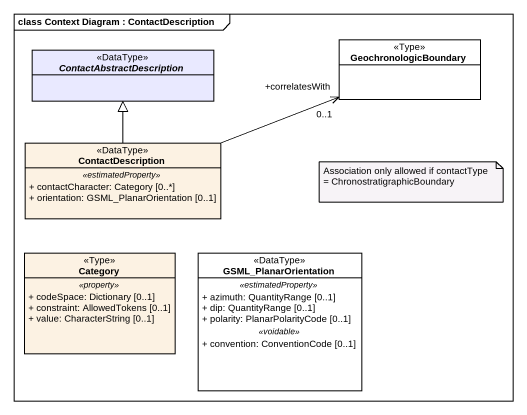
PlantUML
@startuml
mainframe class Context Diagram : ContactDescription
hide circle
hide empty members
skinparam classAttributeIconSize 0
abstract class ContactAbstractDescription <<DataType>> #E9E9FF
class GeochronologicBoundary <<Type>> #FFFFFF
class ContactDescription <<DataType>> #FCF2E3 {
  .. <<estimatedProperty>> ..
  + contactCharacter: Category [0..*]
  + orientation: GSML_PlanarOrientation [0..1]
}
class Category <<Type>> {
  .. <<property>> ..
  + codeSpace: Dictionary [0..1]
  + constraint: AllowedTokens [0..1]
  + value: CharacterString [0..1]
}
class GSML_PlanarOrientation <<DataType>> #FFFFFF {
  .. <<estimatedProperty>> ..
  + azimuth: QuantityRange [0..1]
  + dip: QuantityRange [0..1]
  + polarity: PlanarPolarityCode [0..1]
  .. <<voidable>> ..
  + convention: ConventionCode [0..1]
}
ContactDescription -up-|> ContactAbstractDescription
ContactDescription -right-> "+correlatesWith\n0..1" GeochronologicBoundary
note as N1
  Association only allowed if contactType = ChronostratigraphicBoundary
end note
@enduml
